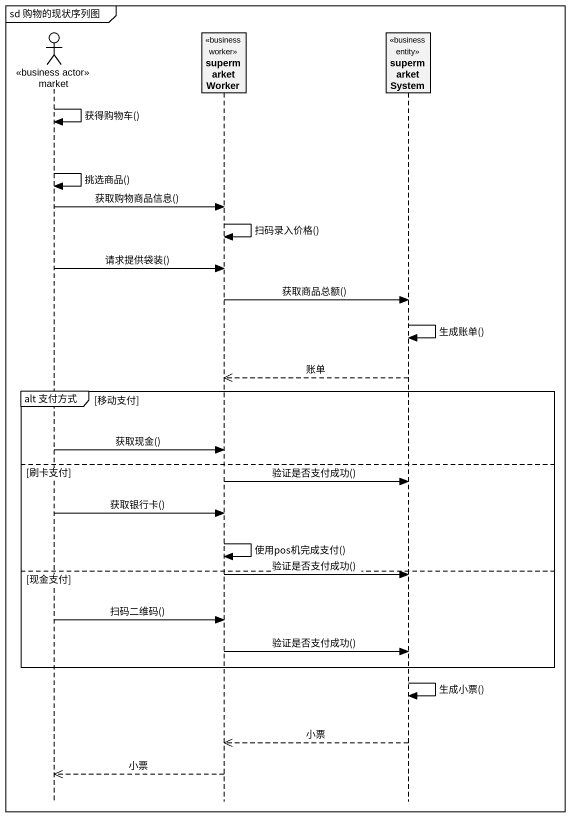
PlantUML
@startuml
mainframe sd 购物的现状序列图
hide footbox
actor market <<business actor>>
participant supermarketWorker <<business worker>>
participant supermarketSystem <<business entity>>

market -> market : 获得购物车()
market -> market : 挑选商品()
market -> supermarketWorker : 获取购物商品信息()
supermarketWorker -> supermarketWorker : 扫码录入价格()
market -> supermarketWorker : 请求提供袋装()
supermarketWorker -> supermarketSystem : 获取商品总额()
supermarketSystem -> supermarketSystem : 生成账单()
supermarketSystem -->> supermarketWorker : 账单
group alt 支付方式 [移动支付]
  market -> supermarketWorker : 获取现金()
else 刷卡支付
  supermarketWorker -> supermarketSystem : 验证是否支付成功()
  market -> supermarketWorker : 获取银行卡()
  supermarketWorker -> supermarketWorker : 使用pos机完成支付()
else 现金支付
  supermarketWorker -> supermarketSystem : 验证是否支付成功()
  market -> supermarketWorker : 扫码二维码()
  supermarketWorker -> supermarketSystem : 验证是否支付成功()
end
supermarketSystem -> supermarketSystem : 生成小票()
supermarketSystem -->> supermarketWorker : 小票
supermarketWorker -->> market : 小票
@enduml
